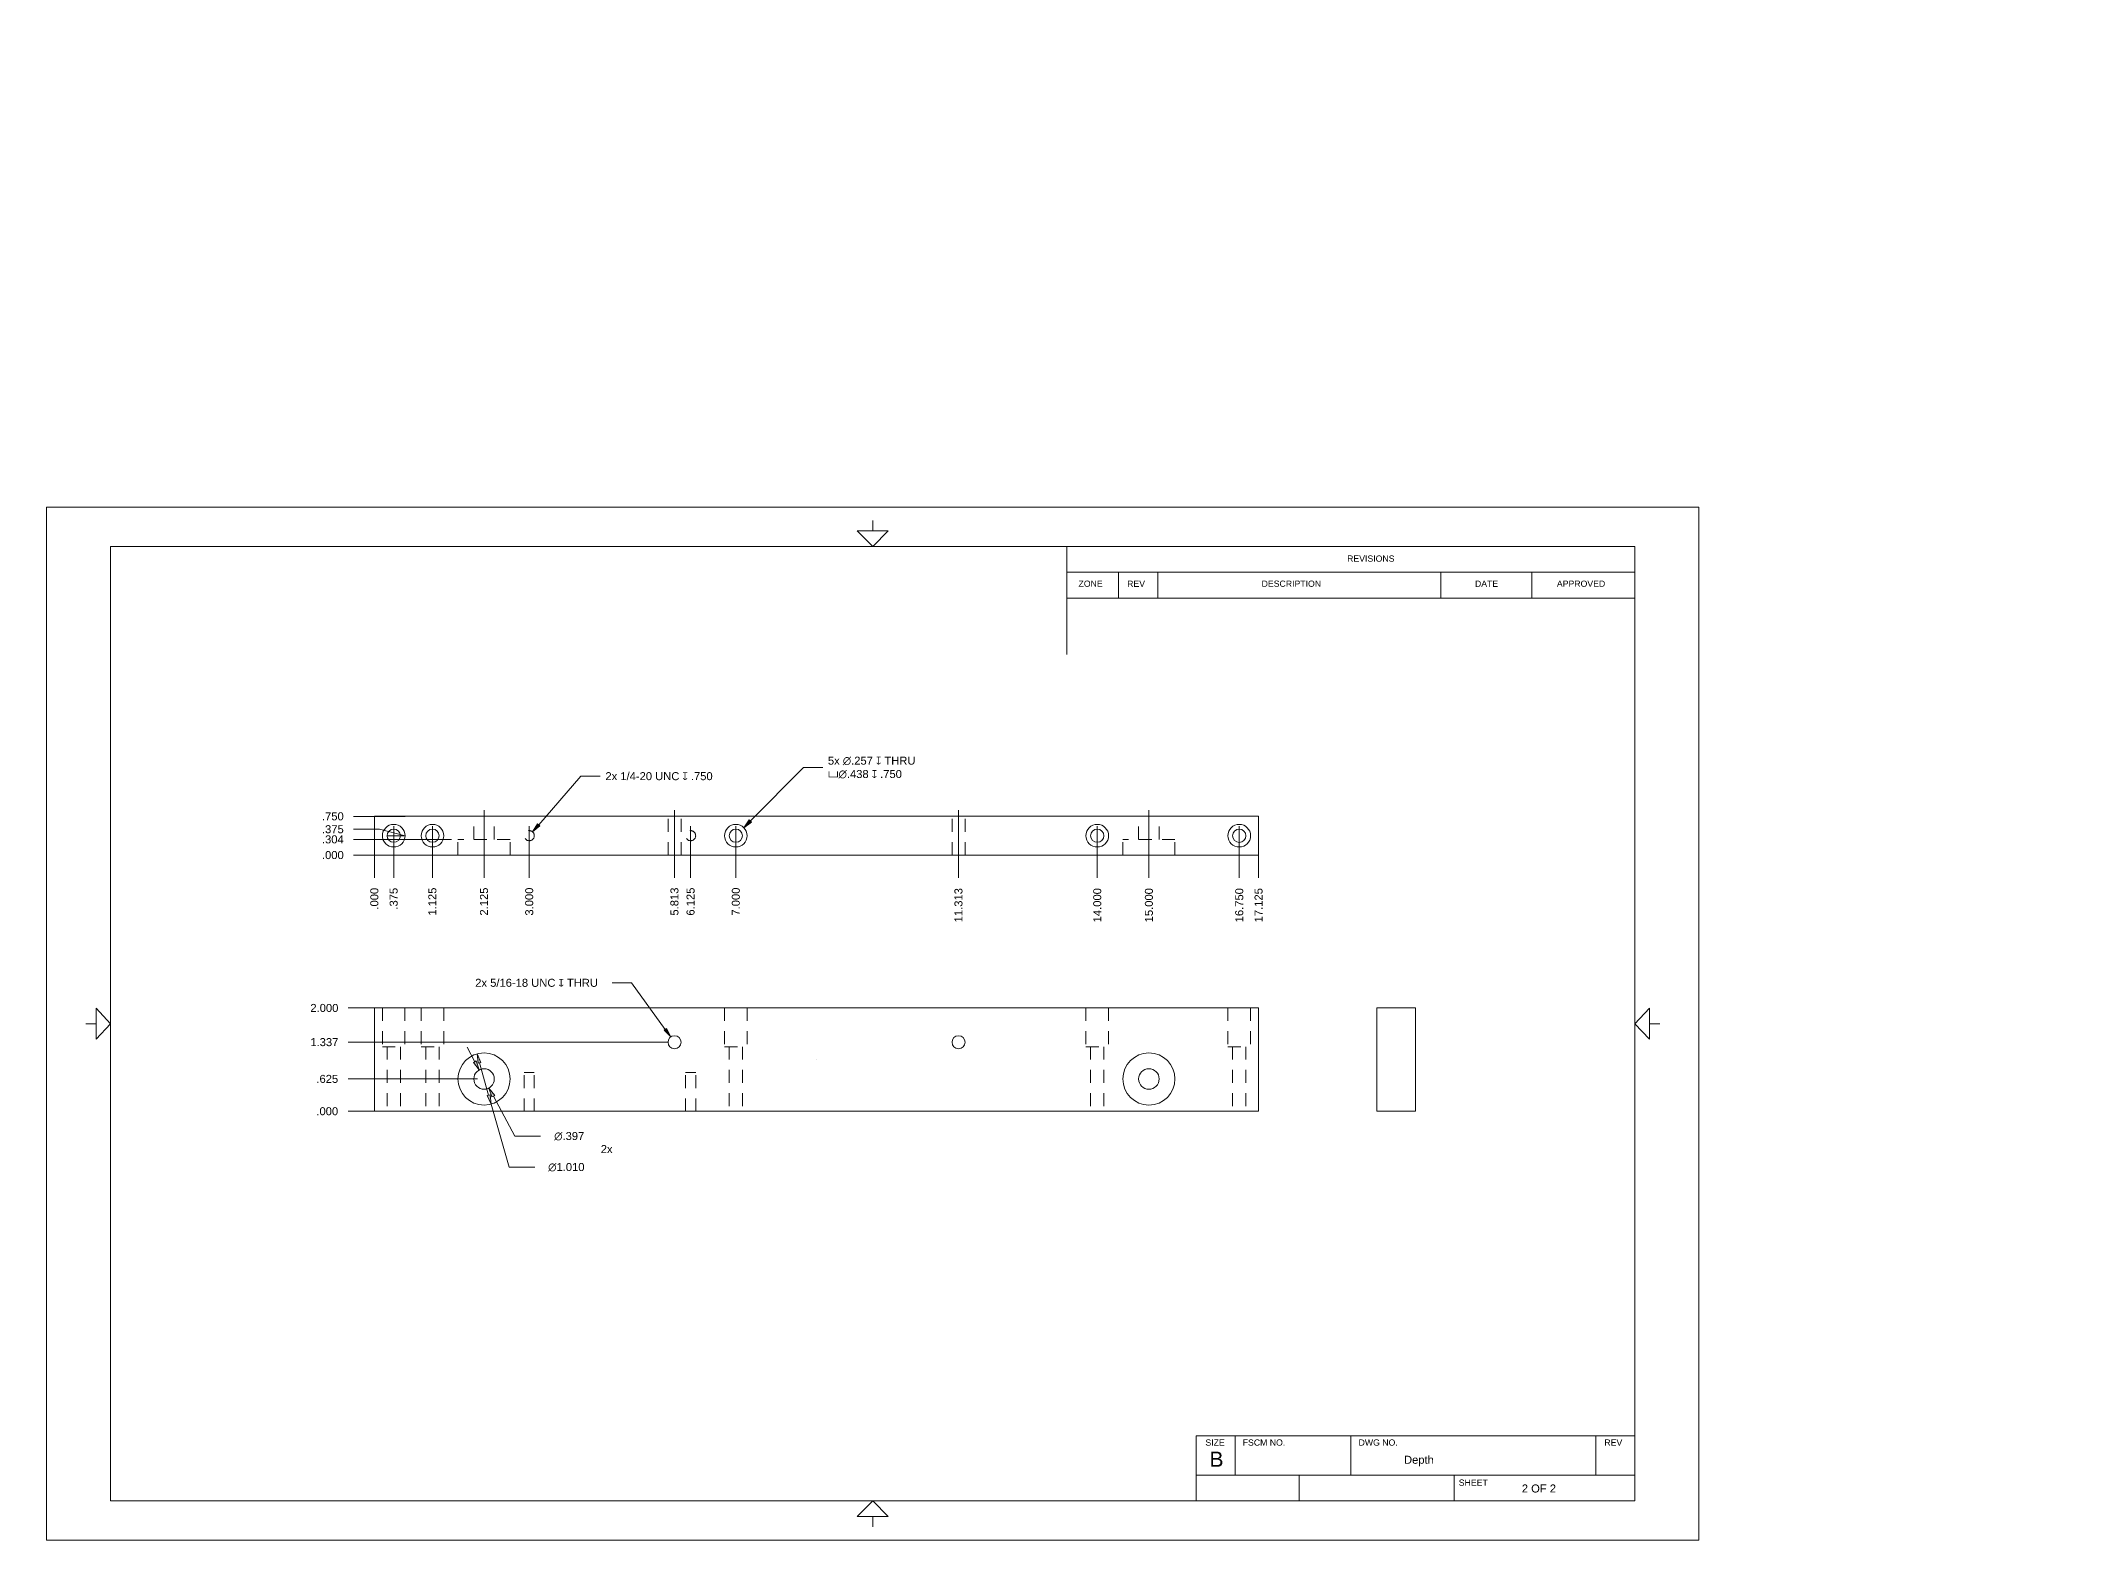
# Model space of a CAD drawing. Header units: inches. Extents: x 0.4 to 20.2, y 0.5 to 15.
import ezdxf

# ---------------------------------------------------------------- set-up
doc = ezdxf.new("R2010")
doc.units = ezdxf.units.IN
doc.header["$MEASUREMENT"] = 0
doc.linetypes.add('HIDDEN2', pattern=[0.1875, 0.125, -0.0625])
for name, color, linetype, lineweight in [('CENTER', 204, 'Continuous', 0), ('CONTINUOUS', 7, 'Continuous', 0), ('DIMENSIONS', 7, 'Continuous', 0), ('HIDDEN', 253, 'HIDDEN2', 0), ('VISIBLE', 7, 'Continuous', 0)]:
    doc.layers.add(name, color=color, linetype=linetype, lineweight=lineweight)
doc.dimstyles.get("Standard").update_dxf_attribs({"dimtxt": 0.18, "dimasz": 0.18, "dimexe": 0.18, "dimexo": 0.0625, "dimgap": 0.09, "dimtad": 0, "dimtih": 1, "dimtoh": 1, "dimdec": 4, "dimzin": 0, "dimdsep": 46, "dimtxsty": 'Standard', "dimcen": 0.09, "dimadec": 0, "dimazin": 0, "dimtfac": 1, "dimtdec": 4, "dimtofl": 0, "dimtmove": 0, "dimatfit": 3, "dimfxl": 1, "dimtolj": 1, "dimtzin": 0, "dimarcsym": 0})

# ---------------------------------------------------------------- blocks, each defined once
blk = doc.blocks.new('D1')
h = blk.add_hatch(color=7)
h.paths.add_polyline_path([(4.795, 4.812), (4.805, 4.722), (4.766, 4.804)], flags=0)
h.paths.add_polyline_path([(4.678, 5.117), (4.668, 5.208), (4.706, 5.125)], flags=0)
at = {"layer": 'DIMENSIONS'}
for p, q in [((7.955, 5.152), (7.955, 5.152)), ((4.692, 5.121), (4.78, 4.808)), ((4.805, 4.722), (4.978, 4.11)), ((5.228, 4.11), (4.978, 4.11))]:
    blk.add_line(p, q, dxfattribs=at)
for points in [[(4.668, 5.208), (4.706, 5.125), (4.678, 5.117), (4.668, 5.208)], [(7.955, 5.152), (7.955, 5.152), (7.955, 5.152), (7.955, 5.152), (7.955, 5.152)], [(4.805, 4.722), (4.766, 4.804), (4.795, 4.812), (4.805, 4.722)]]:
    blk.add_lwpolyline(points, dxfattribs=at)
at = {"layer": 'DIMENSIONS', "attachment_point": 5}
for s, insert, char_height in [('{\\fAlibre Symbols|b0|i0|c0|p0;n}{\\fArial|b0|i0|c0|p0;1.010}{\\fMicrosoft Sans Serif|b0|i0|c0|p0;\\H0.9444444x;}', (5.533, 4.11), 0.077554), ('{\\fArial|b0|i0|c0|p0;}', (5.318, 4.11), 0.07755), ('{\\fArial|b0|i0|c0|p0;}', (5.533, 4.11), 0.07755), ('{\\fArial|b0|i0|c0|p0;}', (5.533, 4.11), 0.07755), ('{\\fArial|b0|i0|c0|p0;}', (5.749, 4.11), 0.07755)]:
    blk.add_mtext(s, dxfattribs=dict(at, insert=insert, char_height=char_height))
blk = doc.blocks.new('D2')
h = blk.add_hatch(color=7)
h.paths.add_polyline_path([(4.812, 4.791), (4.783, 4.877), (4.839, 4.805)], flags=0)
h.paths.add_polyline_path([(4.66, 5.139), (4.689, 5.052), (4.634, 5.124)], flags=0)
at = {"layer": 'DIMENSIONS'}
for p, q in [((4.647, 5.132), (4.571, 5.273)), ((7.955, 5.152), (7.955, 5.152)), ((4.826, 4.798), (5.033, 4.41)), ((5.283, 4.41), (5.033, 4.41))]:
    blk.add_line(p, q, dxfattribs=at)
for points in [[(4.689, 5.052), (4.634, 5.124), (4.66, 5.139), (4.689, 5.052)], [(7.955, 5.152), (7.955, 5.152), (7.955, 5.152), (7.955, 5.152), (7.955, 5.152)], [(4.783, 4.877), (4.839, 4.805), (4.812, 4.791), (4.783, 4.877)]]:
    blk.add_lwpolyline(points, dxfattribs=at)
at = {"layer": 'DIMENSIONS', "char_height": 0.07755, "attachment_point": 5}
for s, insert in [('{\\fArial|b0|i0|c0|p0;}', (5.374, 4.41)), ('{\\fAlibre Symbols|b0|i0|c0|p0;n}{\\fArial|b0|i0|c0|p0;.397}{\\fArial|b0|i0|c0|p0;}', (5.561, 4.41)), ('{\\fArial|b0|i0|c0|p0;}', (5.561, 4.41)), ('{\\fArial|b0|i0|c0|p0;}', (5.561, 4.41)), ('{\\fArial|b0|i0|c0|p0;}', (5.749, 4.41))]:
    blk.add_mtext(s, dxfattribs=dict(at, insert=insert))
blk = doc.blocks.new('D3')
at = {"layer": 'DIMENSIONS'}
for p, q in [((3.669, 4.652), (3.419, 4.652)), ((3.611, 4.652), (3.919, 4.652)), ((3.919, 4.652), (3.669, 4.652))]:
    blk.add_line(p, q, dxfattribs=at)
at = {"layer": 'DIMENSIONS', "char_height": 0.07755, "attachment_point": 5}
for s, insert in [('{\\fArial|b0|i0|c0|p0;}', (3.079, 4.652)), ('{\\fArial|b0|i0|c0|p0;.000}{\\fArial|b0|i0|c0|p0;}', (3.218, 4.652)), ('{\\fArial|b0|i0|c0|p0;}', (3.218, 4.652)), ('{\\fArial|b0|i0|c0|p0;}', (3.218, 4.652)), ('{\\fArial|b0|i0|c0|p0;}', (3.357, 4.652))]:
    blk.add_mtext(s, dxfattribs=dict(at, insert=insert))
blk = doc.blocks.new('D4')
at = {"layer": 'DIMENSIONS'}
for p, q in [((3.669, 4.965), (3.419, 4.965)), ((3.919, 4.965), (3.669, 4.965)), ((4.674, 4.965), (3.919, 4.965))]:
    blk.add_line(p, q, dxfattribs=at)
at = {"layer": 'DIMENSIONS', "char_height": 0.07755, "attachment_point": 5}
for s, insert in [('{\\fArial|b0|i0|c0|p0;}', (3.079, 4.965)), ('{\\fArial|b0|i0|c0|p0;.625}{\\fArial|b0|i0|c0|p0;}', (3.218, 4.965)), ('{\\fArial|b0|i0|c0|p0;}', (3.218, 4.965)), ('{\\fArial|b0|i0|c0|p0;}', (3.218, 4.965)), ('{\\fArial|b0|i0|c0|p0;}', (3.357, 4.965))]:
    blk.add_mtext(s, dxfattribs=dict(at, insert=insert))
blk = doc.blocks.new('D5')
at = {"layer": 'DIMENSIONS'}
for p, q in [((3.669, 5.321), (3.419, 5.321)), ((3.919, 5.321), (3.669, 5.321)), ((6.518, 5.321), (3.919, 5.321))]:
    blk.add_line(p, q, dxfattribs=at)
at = {"layer": 'DIMENSIONS', "char_height": 0.07755, "attachment_point": 5}
for s, insert in [('{\\fArial|b0|i0|c0|p0;1.337}{\\fArial|b0|i0|c0|p0;}', (3.19, 5.321)), ('{\\fArial|b0|i0|c0|p0;}', (3.023, 5.321)), ('{\\fArial|b0|i0|c0|p0;}', (3.19, 5.321)), ('{\\fArial|b0|i0|c0|p0;}', (3.19, 5.321)), ('{\\fArial|b0|i0|c0|p0;}', (3.357, 5.321))]:
    blk.add_mtext(s, dxfattribs=dict(at, insert=insert))
blk = doc.blocks.new('D6')
at = {"layer": 'DIMENSIONS'}
for p, q in [((3.669, 5.652), (3.419, 5.652)), ((3.611, 5.652), (3.919, 5.652)), ((3.919, 5.652), (3.669, 5.652))]:
    blk.add_line(p, q, dxfattribs=at)
at = {"layer": 'DIMENSIONS', "char_height": 0.07755, "attachment_point": 5}
for s, insert in [('{\\fArial|b0|i0|c0|p0;}', (3.023, 5.652)), ('{\\fArial|b0|i0|c0|p0;2.000}{\\fArial|b0|i0|c0|p0;}', (3.19, 5.652)), ('{\\fArial|b0|i0|c0|p0;}', (3.19, 5.652)), ('{\\fArial|b0|i0|c0|p0;}', (3.19, 5.652)), ('{\\fArial|b0|i0|c0|p0;}', (3.357, 5.652))]:
    blk.add_mtext(s, dxfattribs=dict(at, insert=insert))
blk = doc.blocks.new('D7')
at = {"layer": 'DIMENSIONS'}
for p, q in [((3.674, 7.445), (3.674, 7.411)), ((3.674, 7.411), (3.674, 7.161)), ((3.674, 7.161), (3.674, 6.911))]:
    blk.add_line(p, q, dxfattribs=at)
at = {"layer": 'DIMENSIONS', "char_height": 0.07755, "attachment_point": 5, "rotation": 90}
for s, insert in [('{\\fArial|b0|i0|c0|p0;.000}{\\fArial|b0|i0|c0|p0;}', (3.674, 6.71)), ('{\\fArial|b0|i0|c0|p0;}', (3.674, 6.848)), ('{\\fArial|b0|i0|c0|p0;}', (3.674, 6.71)), ('{\\fArial|b0|i0|c0|p0;}', (3.674, 6.71)), ('{\\fArial|b0|i0|c0|p0;}', (3.674, 6.571))]:
    blk.add_mtext(s, dxfattribs=dict(at, insert=insert))
blk = doc.blocks.new('D8')
at = {"layer": 'DIMENSIONS'}
for p, q in [((3.861, 7.257), (3.861, 7.411)), ((3.861, 7.411), (3.861, 7.161)), ((3.861, 7.161), (3.861, 6.911))]:
    blk.add_line(p, q, dxfattribs=at)
at = {"layer": 'DIMENSIONS', "char_height": 0.07755, "attachment_point": 5, "rotation": 90}
for s, insert in [('{\\fArial|b0|i0|c0|p0;.375}{\\fArial|b0|i0|c0|p0;}', (3.861, 6.71)), ('{\\fArial|b0|i0|c0|p0;}', (3.861, 6.848)), ('{\\fArial|b0|i0|c0|p0;}', (3.861, 6.71)), ('{\\fArial|b0|i0|c0|p0;}', (3.861, 6.71)), ('{\\fArial|b0|i0|c0|p0;}', (3.861, 6.571))]:
    blk.add_mtext(s, dxfattribs=dict(at, insert=insert))
blk = doc.blocks.new('D9')
at = {"layer": 'DIMENSIONS'}
for p, q in [((4.236, 7.257), (4.236, 7.411)), ((4.236, 7.411), (4.236, 7.161)), ((4.236, 7.161), (4.236, 6.911))]:
    blk.add_line(p, q, dxfattribs=at)
at = {"layer": 'DIMENSIONS', "char_height": 0.07755, "attachment_point": 5, "rotation": 90}
for s, insert in [('{\\fArial|b0|i0|c0|p0;1.125}{\\fArial|b0|i0|c0|p0;}', (4.236, 6.682)), ('{\\fArial|b0|i0|c0|p0;}', (4.236, 6.848)), ('{\\fArial|b0|i0|c0|p0;}', (4.236, 6.682)), ('{\\fArial|b0|i0|c0|p0;}', (4.236, 6.682)), ('{\\fArial|b0|i0|c0|p0;}', (4.236, 6.515))]:
    blk.add_mtext(s, dxfattribs=dict(at, insert=insert))
blk = doc.blocks.new('D10')
at = {"layer": 'DIMENSIONS'}
for p, q in [((5.174, 7.257), (5.174, 7.411)), ((5.174, 7.411), (5.174, 7.161)), ((5.174, 7.161), (5.174, 6.911))]:
    blk.add_line(p, q, dxfattribs=at)
at = {"layer": 'DIMENSIONS', "char_height": 0.07755, "attachment_point": 5, "rotation": 90}
for s, insert in [('{\\fArial|b0|i0|c0|p0;3.000}{\\fArial|b0|i0|c0|p0;}', (5.174, 6.682)), ('{\\fArial|b0|i0|c0|p0;}', (5.174, 6.848)), ('{\\fArial|b0|i0|c0|p0;}', (5.174, 6.682)), ('{\\fArial|b0|i0|c0|p0;}', (5.174, 6.682)), ('{\\fArial|b0|i0|c0|p0;}', (5.174, 6.515))]:
    blk.add_mtext(s, dxfattribs=dict(at, insert=insert))
blk = doc.blocks.new('D11')
at = {"layer": 'DIMENSIONS'}
for p, q in [((6.736, 7.257), (6.736, 7.411)), ((6.736, 7.411), (6.736, 7.161)), ((6.736, 7.161), (6.736, 6.911))]:
    blk.add_line(p, q, dxfattribs=at)
at = {"layer": 'DIMENSIONS', "char_height": 0.07755, "attachment_point": 5, "rotation": 90}
for s, insert in [('{\\fArial|b0|i0|c0|p0;6.125}{\\fArial|b0|i0|c0|p0;}', (6.736, 6.682)), ('{\\fArial|b0|i0|c0|p0;}', (6.736, 6.848)), ('{\\fArial|b0|i0|c0|p0;}', (6.736, 6.682)), ('{\\fArial|b0|i0|c0|p0;}', (6.736, 6.682)), ('{\\fArial|b0|i0|c0|p0;}', (6.736, 6.515))]:
    blk.add_mtext(s, dxfattribs=dict(at, insert=insert))
blk = doc.blocks.new('D12')
at = {"layer": 'DIMENSIONS'}
for p, q in [((7.174, 7.257), (7.174, 7.411)), ((7.174, 7.411), (7.174, 7.161)), ((7.174, 7.161), (7.174, 6.911))]:
    blk.add_line(p, q, dxfattribs=at)
at = {"layer": 'DIMENSIONS', "char_height": 0.07755, "attachment_point": 5, "rotation": 90}
for s, insert in [('{\\fArial|b0|i0|c0|p0;7.000}{\\fArial|b0|i0|c0|p0;}', (7.174, 6.682)), ('{\\fArial|b0|i0|c0|p0;}', (7.174, 6.848)), ('{\\fArial|b0|i0|c0|p0;}', (7.174, 6.682)), ('{\\fArial|b0|i0|c0|p0;}', (7.174, 6.682)), ('{\\fArial|b0|i0|c0|p0;}', (7.174, 6.515))]:
    blk.add_mtext(s, dxfattribs=dict(at, insert=insert))
blk = doc.blocks.new('D13')
at = {"layer": 'DIMENSIONS'}
for p, q in [((10.674, 7.257), (10.674, 7.411)), ((10.674, 7.411), (10.674, 7.161)), ((10.674, 7.161), (10.674, 6.911))]:
    blk.add_line(p, q, dxfattribs=at)
at = {"layer": 'DIMENSIONS', "char_height": 0.07755, "attachment_point": 5, "rotation": 90}
for s, insert in [('{\\fArial|b0|i0|c0|p0;14.000}{\\fArial|b0|i0|c0|p0;}', (10.674, 6.647)), ('{\\fArial|b0|i0|c0|p0;}', (10.674, 6.848)), ('{\\fArial|b0|i0|c0|p0;}', (10.674, 6.647)), ('{\\fArial|b0|i0|c0|p0;}', (10.674, 6.647)), ('{\\fArial|b0|i0|c0|p0;}', (10.674, 6.446))]:
    blk.add_mtext(s, dxfattribs=dict(at, insert=insert))
blk = doc.blocks.new('D14')
at = {"layer": 'DIMENSIONS'}
for p, q in [((12.049, 7.257), (12.049, 7.411)), ((12.049, 7.411), (12.049, 7.161)), ((12.049, 7.161), (12.049, 6.911))]:
    blk.add_line(p, q, dxfattribs=at)
at = {"layer": 'DIMENSIONS', "char_height": 0.07755, "attachment_point": 5, "rotation": 90}
for s, insert in [('{\\fArial|b0|i0|c0|p0;16.750}{\\fArial|b0|i0|c0|p0;}', (12.049, 6.647)), ('{\\fArial|b0|i0|c0|p0;}', (12.049, 6.848)), ('{\\fArial|b0|i0|c0|p0;}', (12.049, 6.647)), ('{\\fArial|b0|i0|c0|p0;}', (12.049, 6.647)), ('{\\fArial|b0|i0|c0|p0;}', (12.049, 6.446))]:
    blk.add_mtext(s, dxfattribs=dict(at, insert=insert))
blk = doc.blocks.new('D15')
at = {"layer": 'DIMENSIONS'}
for p, q in [((12.236, 7.445), (12.236, 7.411)), ((12.236, 7.411), (12.236, 7.161)), ((12.236, 7.161), (12.236, 6.911))]:
    blk.add_line(p, q, dxfattribs=at)
at = {"layer": 'DIMENSIONS', "char_height": 0.07755, "attachment_point": 5, "rotation": 90}
for s, insert in [('{\\fArial|b0|i0|c0|p0;17.125}{\\fArial|b0|i0|c0|p0;}', (12.236, 6.647)), ('{\\fArial|b0|i0|c0|p0;}', (12.236, 6.848)), ('{\\fArial|b0|i0|c0|p0;}', (12.236, 6.647)), ('{\\fArial|b0|i0|c0|p0;}', (12.236, 6.647)), ('{\\fArial|b0|i0|c0|p0;}', (12.236, 6.446))]:
    blk.add_mtext(s, dxfattribs=dict(at, insert=insert))
blk = doc.blocks.new('D16')
at = {"layer": 'DIMENSIONS'}
for p, q in [((4.736, 7.505), (4.736, 7.411)), ((4.736, 7.411), (4.736, 7.161)), ((4.736, 7.161), (4.736, 6.911))]:
    blk.add_line(p, q, dxfattribs=at)
at = {"layer": 'DIMENSIONS', "char_height": 0.07755, "attachment_point": 5, "rotation": 90}
for s, insert in [('{\\fArial|b0|i0|c0|p0;2.125}{\\fArial|b0|i0|c0|p0;}', (4.736, 6.682)), ('{\\fArial|b0|i0|c0|p0;}', (4.736, 6.848)), ('{\\fArial|b0|i0|c0|p0;}', (4.736, 6.682)), ('{\\fArial|b0|i0|c0|p0;}', (4.736, 6.682)), ('{\\fArial|b0|i0|c0|p0;}', (4.736, 6.515))]:
    blk.add_mtext(s, dxfattribs=dict(at, insert=insert))
blk = doc.blocks.new('D17')
at = {"layer": 'DIMENSIONS'}
for p, q in [((6.58, 7.505), (6.58, 7.411)), ((6.58, 7.411), (6.58, 7.161)), ((6.58, 7.161), (6.58, 6.911))]:
    blk.add_line(p, q, dxfattribs=at)
at = {"layer": 'DIMENSIONS', "char_height": 0.07755, "attachment_point": 5, "rotation": 90}
for s, insert in [('{\\fArial|b0|i0|c0|p0;5.813}{\\fArial|b0|i0|c0|p0;}', (6.58, 6.682)), ('{\\fArial|b0|i0|c0|p0;}', (6.58, 6.848)), ('{\\fArial|b0|i0|c0|p0;}', (6.58, 6.682)), ('{\\fArial|b0|i0|c0|p0;}', (6.58, 6.682)), ('{\\fArial|b0|i0|c0|p0;}', (6.58, 6.515))]:
    blk.add_mtext(s, dxfattribs=dict(at, insert=insert))
blk = doc.blocks.new('D18')
at = {"layer": 'DIMENSIONS'}
for p, q in [((9.33, 7.505), (9.33, 7.411)), ((9.33, 7.411), (9.33, 7.161)), ((9.33, 7.161), (9.33, 6.911))]:
    blk.add_line(p, q, dxfattribs=at)
at = {"layer": 'DIMENSIONS', "char_height": 0.07755, "attachment_point": 5, "rotation": 90}
for s, insert in [('{\\fArial|b0|i0|c0|p0;11.313}{\\fArial|b0|i0|c0|p0;}', (9.33, 6.647)), ('{\\fArial|b0|i0|c0|p0;}', (9.33, 6.848)), ('{\\fArial|b0|i0|c0|p0;}', (9.33, 6.647)), ('{\\fArial|b0|i0|c0|p0;}', (9.33, 6.647)), ('{\\fArial|b0|i0|c0|p0;}', (9.33, 6.446))]:
    blk.add_mtext(s, dxfattribs=dict(at, insert=insert))
blk = doc.blocks.new('D19')
at = {"layer": 'DIMENSIONS'}
for p, q in [((11.174, 7.505), (11.174, 7.411)), ((11.174, 7.411), (11.174, 7.161)), ((11.174, 7.161), (11.174, 6.911))]:
    blk.add_line(p, q, dxfattribs=at)
at = {"layer": 'DIMENSIONS', "char_height": 0.07755, "attachment_point": 5, "rotation": 90}
for s, insert in [('{\\fArial|b0|i0|c0|p0;15.000}{\\fArial|b0|i0|c0|p0;}', (11.174, 6.647)), ('{\\fArial|b0|i0|c0|p0;}', (11.174, 6.848)), ('{\\fArial|b0|i0|c0|p0;}', (11.174, 6.647)), ('{\\fArial|b0|i0|c0|p0;}', (11.174, 6.647)), ('{\\fArial|b0|i0|c0|p0;}', (11.174, 6.446))]:
    blk.add_mtext(s, dxfattribs=dict(at, insert=insert))
blk = doc.blocks.new('D20')
at = {"layer": 'DIMENSIONS'}
for p, q in [((3.723, 7.132), (3.473, 7.132)), ((3.611, 7.132), (3.973, 7.132)), ((3.973, 7.132), (3.723, 7.132))]:
    blk.add_line(p, q, dxfattribs=at)
at = {"layer": 'DIMENSIONS', "char_height": 0.07755, "attachment_point": 5}
for s, insert in [('{\\fArial|b0|i0|c0|p0;}', (3.133, 7.132)), ('{\\fArial|b0|i0|c0|p0;.000}{\\fArial|b0|i0|c0|p0;}', (3.272, 7.132)), ('{\\fArial|b0|i0|c0|p0;}', (3.272, 7.132)), ('{\\fArial|b0|i0|c0|p0;}', (3.272, 7.132)), ('{\\fArial|b0|i0|c0|p0;}', (3.411, 7.132))]:
    blk.add_mtext(s, dxfattribs=dict(at, insert=insert))
blk = doc.blocks.new('D21')
at = {"layer": 'DIMENSIONS'}
for p, q in [((3.723, 7.382), (3.473, 7.382)), ((3.973, 7.32), (3.723, 7.382)), ((3.799, 7.32), (3.973, 7.32))]:
    blk.add_line(p, q, dxfattribs=at)
at = {"layer": 'DIMENSIONS', "char_height": 0.07755, "attachment_point": 5}
for s, insert in [('{\\fArial|b0|i0|c0|p0;}', (3.133, 7.382)), ('{\\fArial|b0|i0|c0|p0;.375}{\\fArial|b0|i0|c0|p0;}', (3.272, 7.382)), ('{\\fArial|b0|i0|c0|p0;}', (3.272, 7.382)), ('{\\fArial|b0|i0|c0|p0;}', (3.272, 7.382)), ('{\\fArial|b0|i0|c0|p0;}', (3.411, 7.382))]:
    blk.add_mtext(s, dxfattribs=dict(at, insert=insert))
blk = doc.blocks.new('D22')
at = {"layer": 'DIMENSIONS'}
for p, q in [((3.723, 7.507), (3.473, 7.507)), ((3.611, 7.507), (3.973, 7.507)), ((3.973, 7.507), (3.723, 7.507))]:
    blk.add_line(p, q, dxfattribs=at)
at = {"layer": 'DIMENSIONS', "char_height": 0.07755, "attachment_point": 5}
for s, insert in [('{\\fArial|b0|i0|c0|p0;}', (3.133, 7.507)), ('{\\fArial|b0|i0|c0|p0;.750}{\\fArial|b0|i0|c0|p0;}', (3.272, 7.507)), ('{\\fArial|b0|i0|c0|p0;}', (3.272, 7.507)), ('{\\fArial|b0|i0|c0|p0;}', (3.272, 7.507)), ('{\\fArial|b0|i0|c0|p0;}', (3.411, 7.507))]:
    blk.add_mtext(s, dxfattribs=dict(at, insert=insert))
blk = doc.blocks.new('D23')
at = {"layer": 'DIMENSIONS'}
for p, q in [((3.723, 7.284), (3.473, 7.284)), ((3.973, 7.284), (3.723, 7.284)), ((4.421, 7.284), (3.973, 7.284))]:
    blk.add_line(p, q, dxfattribs=at)
at = {"layer": 'DIMENSIONS', "char_height": 0.07755, "attachment_point": 5}
for s, insert in [('{\\fArial|b0|i0|c0|p0;.304}{\\fArial|b0|i0|c0|p0;}', (3.272, 7.284)), ('{\\fArial|b0|i0|c0|p0;}', (3.133, 7.284)), ('{\\fArial|b0|i0|c0|p0;}', (3.272, 7.284)), ('{\\fArial|b0|i0|c0|p0;}', (3.272, 7.284)), ('{\\fArial|b0|i0|c0|p0;}', (3.411, 7.284))]:
    blk.add_mtext(s, dxfattribs=dict(at, insert=insert))
blk = doc.blocks.new('BLOCK9')
at = {"layer": 'CONTINUOUS'}
for p, q in [((16.5, 10.5), (0.5, 10.5)), ((0.5, 10.5), (0.5, 0.5)), ((16.5, 0.5), (16.5, 10.5)), ((8.5, 10.37), (8.5, 10.27)), ((15.88, 10.12), (1.12, 10.12)), ((1.12, 10.12), (1.12, 0.88)), ((10.38, 10.12), (10.38, 9.073)), ((15.88, 0.88), (15.88, 10.12)), ((10.38, 9.87), (15.88, 9.87)), ((10.88, 9.62), (10.88, 9.87)), ((11.26, 9.62), (11.26, 9.87)), ((14, 9.62), (14, 9.87)), ((14.88, 9.62), (14.88, 9.87)), ((10.38, 9.62), (15.88, 9.62)), ((0.88, 5.5), (0.98, 5.5)), ((16.12, 5.5), (16.02, 5.5)), ((11.63, 1.51), (15.88, 1.51)), ((11.63, 0.88), (11.63, 1.51)), ((12.01, 1.13), (12.01, 1.51)), ((13.13, 1.13), (13.13, 1.51)), ((15.5, 1.13), (15.5, 1.51)), ((11.63, 1.13), (15.88, 1.13)), ((12.63, 0.88), (12.63, 1.13)), ((14.13, 0.88), (14.13, 1.13)), ((1.12, 0.88), (15.88, 0.88)), ((8.5, 0.63), (8.5, 0.73)), ((0.5, 0.5), (16.5, 0.5))]:
    blk.add_line(p, q, dxfattribs=at)
for points in [[(8.35, 10.27), (8.65, 10.27), (8.5, 10.12), (8.5, 10.12), (8.35, 10.27)], [(0.98, 5.35), (0.98, 5.65), (1.12, 5.5), (1.12, 5.5), (0.98, 5.35)], [(16.02, 5.35), (16.02, 5.65), (15.88, 5.5), (15.88, 5.5), (16.02, 5.35)], [(8.35, 0.73), (8.65, 0.73), (8.5, 0.88), (8.5, 0.88), (8.35, 0.73)]]:
    blk.add_lwpolyline(points, dxfattribs=at)
for s, insert, char_height, attachment_point in [('{\\fArial|b0|i0|c0|p0;\\C7;REVISIONS}{\\fArial|b0|i0|c0|p0;\\C7;}', (13.093, 10.002), 0.06032, 4), ('{\\fArial|b0|i0|c0|p0;\\C7;ZONE}{\\fArial|b0|i0|c0|p0;\\C7;}', (10.492, 9.759), 0.06032, 4), ('{\\fArial|b0|i0|c0|p0;\\C7;REV}{\\fArial|b0|i0|c0|p0;\\C7;}', (10.963, 9.759), 0.06032, 4), ('{\\fArial|b0|i0|c0|p0;\\C7;DESCRIPTION}{\\fArial|b0|i0|c0|p0;\\C7;}', (12.265, 9.759), 0.06032, 4), ('{\\fArial|b0|i0|c0|p0;\\C7;DATE}{\\fArial|b0|i0|c0|p0;\\C7;}', (14.331, 9.759), 0.06032, 4), ('{\\fArial|b0|i0|c0|p0;\\C7;APPROVED}{\\fArial|b0|i0|c0|p0;\\C7;}', (15.124, 9.759), 0.06032, 4), ('{\\fArial|b0|i0|c0|p0;\\C7;SIZE}{\\fArial|b0|i0|c0|p0;\\C7;}', (11.721, 1.445), 0.06032, 4), ('{\\fArial|b0|i0|c0|p0;\\C7;FSCM NO.}{\\fArial|b0|i0|c0|p0;\\C7;}', (12.082, 1.445), 0.06032, 4), ('{\\fArial|b0|i0|c0|p0;\\C7;DWG NO.}{\\fArial|b0|i0|c0|p0;\\C7;}', (13.204, 1.445), 0.06032, 4), ('{\\fArial|b0|i0|c0|p0;\\C7;REV}{\\fArial|b0|i0|c0|p0;\\C7;}', (15.584, 1.445), 0.06032, 4), ('{\\fArial|b0|i0|c0|p0;\\C7;B}{\\fArial|b0|i0|c0|p0;\\C7;}', (11.76, 1.284), 0.14649, 4), ('{\\fArial|b0|i0|c0|p0;\\C7;Depth}{\\fArial|b0|i0|c0|p0;\\C7;}', (13.644, 1.267), 0.07755, 4), ('{\\fArial|b0|i0|c0|p0;\\C7;SHEET}{\\fArial|b0|i0|c0|p0;\\C7;}', (14.174, 1.057), 0.06032, 4), ('{\\fArial|b0|i0|c0|p0;\\C7;2 OF 2}{\\fArial|b0|i0|c0|p0;\\C7;}', (14.95, 1), 0.07755, 5), ('{\\fArial|b0|i0|c0|p0;\\C7;}', (0.444, 0.59), 0.18096, 4)]:
    blk.add_mtext(s, dxfattribs=dict(at, insert=insert, char_height=char_height, attachment_point=attachment_point))

msp = doc.modelspace()

# ---------------------------------------------------------------- hatches: boundary and pattern name
for points in [[(5.2763, 7.415), (5.2059, 7.3569), (5.2537, 7.4347)], [(7.325, 7.4508), (7.2509, 7.3975), (7.3037, 7.4719)], [(6.5028, 5.4536), (6.5434, 5.3719), (6.4785, 5.436)]]:
    msp.add_hatch(color=7).paths.add_polyline_path(points, flags=0)

# ---------------------------------------------------------------- linework, layer by layer
at = {"layer": 'CENTER'}
for p, q in [((4.7363, 7.4409), (4.7363, 7.5674)), ((6.5803, 7.3649), (6.5803, 7.5674)), ((9.3303, 7.3649), (9.3303, 7.5674)), ((11.1738, 7.4409), (11.1738, 7.5674)), ((4.7363, 7.3809), (4.7363, 7.4109)), ((4.7363, 7.3509), (4.7363, 7.2244)), ((6.5803, 7.3049), (6.5803, 7.3349)), ((9.3303, 7.3049), (9.3303, 7.3349)), ((11.1738, 7.3809), (11.1738, 7.4109)), ((11.1738, 7.3509), (11.1738, 7.2244)), ((6.5803, 7.2749), (6.5803, 7.0724)), ((9.3303, 7.2749), (9.3303, 7.0724))]:
    msp.add_line(p, q, dxfattribs=at)
at = {"layer": 'CONTINUOUS'}
for p, q in [((7.3143, 7.4614), (7.8288, 7.9791)), ((7.8288, 7.9791), (8.0163, 7.9791)), ((5.265, 7.4248), (5.6744, 7.8957)), ((5.6744, 7.8957), (5.8619, 7.8957)), ((5.265, 7.4248), (5.265, 7.4248)), ((7.3143, 7.4614), (7.3143, 7.4614)), ((6.1652, 5.8954), (5.9777, 5.8954)), ((6.4907, 5.4448), (6.1652, 5.8954)), ((6.4907, 5.4448), (6.4907, 5.4448))]:
    msp.add_line(p, q, dxfattribs=at)
for points in [[(5.2059, 7.3569), (5.2537, 7.4347), (5.2763, 7.415), (5.2059, 7.3569)], [(7.2509, 7.3975), (7.3037, 7.4719), (7.325, 7.4508), (7.2509, 7.3975)], [(6.5434, 5.3719), (6.4785, 5.436), (6.5028, 5.4536), (6.5434, 5.3719)]]:
    msp.add_lwpolyline(points, dxfattribs=at)
at = {"layer": 'HIDDEN'}
for p, q in [((4.637, 7.2844), (4.637, 7.5074)), ((4.8355, 7.2844), (4.8355, 7.5074)), ((6.5173, 7.1324), (6.5173, 7.5074)), ((6.6433, 7.1324), (6.6433, 7.5074)), ((9.2673, 7.1324), (9.2673, 7.5074)), ((9.3933, 7.1324), (9.3933, 7.5074)), ((11.0745, 7.2844), (11.0745, 7.5074)), ((11.273, 7.2844), (11.273, 7.5074)), ((4.9888, 7.2844), (4.4838, 7.2844)), ((4.4838, 7.1324), (4.4838, 7.2844)), ((4.9888, 7.1324), (4.9888, 7.2844)), ((11.4263, 7.2844), (10.9213, 7.2844)), ((10.9213, 7.1324), (10.9213, 7.2844)), ((11.4263, 7.1324), (11.4263, 7.2844)), ((3.7519, 5.6523), (3.7519, 5.2773)), ((3.9706, 5.6523), (3.9706, 5.2773)), ((4.1269, 5.6523), (4.1269, 5.2773)), ((4.3456, 5.6523), (4.3456, 5.2773)), ((7.0644, 5.6523), (7.0644, 5.2773)), ((7.2831, 5.6523), (7.2831, 5.2773)), ((10.5644, 5.6523), (10.5644, 5.2773)), ((10.7831, 5.6523), (10.7831, 5.2773)), ((11.9394, 5.6523), (11.9394, 5.2773)), ((12.1581, 5.6523), (12.1581, 5.2773)), ((3.7519, 5.2773), (3.9706, 5.2773)), ((3.797, 5.2773), (3.797, 4.6523)), ((3.9255, 5.2773), (3.9255, 4.6523)), ((4.1269, 5.2773), (4.3456, 5.2773)), ((4.172, 5.2773), (4.172, 4.6523)), ((4.3005, 5.2773), (4.3005, 4.6523)), ((7.0644, 5.2773), (7.2831, 5.2773)), ((7.1095, 5.2773), (7.1095, 4.6523)), ((7.238, 5.2773), (7.238, 4.6523)), ((10.5644, 5.2773), (10.7831, 5.2773)), ((10.6095, 5.2773), (10.6095, 4.6523)), ((10.738, 5.2773), (10.738, 4.6523)), ((11.9394, 5.2773), (12.1581, 5.2773)), ((11.9845, 5.2773), (11.9845, 4.6523)), ((12.113, 5.2773), (12.113, 4.6523)), ((5.1738, 5.0273), (5.1248, 5.0273)), ((5.1248, 4.6523), (5.1248, 5.0273)), ((5.2228, 5.0273), (5.1738, 5.0273)), ((5.2228, 4.6523), (5.2228, 5.0273)), ((6.7363, 5.0273), (6.6873, 5.0273)), ((6.6873, 4.6523), (6.6873, 5.0273)), ((6.7853, 5.0273), (6.7363, 5.0273)), ((6.7853, 4.6523), (6.7853, 5.0273))]:
    msp.add_line(p, q, dxfattribs=at)
for centre in [(5.1738, 7.3199), (6.7363, 7.3199)]:
    msp.add_circle(centre, 0.049, dxfattribs=at)
at = {"layer": 'VISIBLE'}
for p, q in [((12.2363, 7.5074), (3.6738, 7.5074)), ((3.6738, 7.5074), (3.6738, 7.1324)), ((12.2363, 7.5074), (12.2363, 7.1324)), ((3.6738, 7.1324), (12.2363, 7.1324)), ((3.6738, 5.6523), (12.2363, 5.6523)), ((3.6738, 4.6523), (3.6738, 5.6523)), ((12.2363, 5.6523), (12.2363, 4.6523)), ((13.7558, 5.6523), (13.3808, 5.6523)), ((13.3808, 5.6523), (13.3808, 4.6523)), ((13.7558, 4.6523), (13.7558, 5.6523)), ((12.2363, 4.6523), (3.6738, 4.6523)), ((13.7558, 4.6523), (13.3808, 4.6523))]:
    msp.add_line(p, q, dxfattribs=at)
for centre, radius in [((3.8613, 7.3199), 0.1094), ((3.8613, 7.3199), 0.0642), ((4.2363, 7.3199), 0.1094), ((4.2363, 7.3199), 0.0642), ((7.1738, 7.3199), 0.1094), ((7.1738, 7.3199), 0.0642), ((10.6738, 7.3199), 0.1094), ((10.6738, 7.3199), 0.0642), ((12.0488, 7.3199), 0.1094), ((12.0488, 7.3199), 0.0643), ((6.5803, 5.3208), 0.063), ((9.3303, 5.3208), 0.063), ((4.7363, 4.9648), 0.2525), ((11.1738, 4.9648), 0.2525), ((4.7363, 4.9648), 0.0992), ((11.1738, 4.9648), 0.0993)]:
    msp.add_circle(centre, radius, dxfattribs=at)

# ---------------------------------------------------------------- block references
at = {"layer": 'CONTINUOUS'}
msp.add_blockref('BLOCK9', (0, 0), dxfattribs=at)

# ---------------------------------------------------------------- texts
for s, insert, char_height, attachment_point in [('{\\fArial|b0|i0|c0|p0;\\C7;2x 1/4-20 UNC }{\\fAlibre Symbols|b0|i0|c0|p0;\\C7;x}{\\fArial|b0|i0|c0|p0;\\C7; .750}{\\fArial|b0|i0|c0|p0;\\C7;}', (5.9111, 7.8957), 0.0775537, 4), ('{\\fArial|b0|i0|c0|p0;\\C7;5x }{\\fAlibre Symbols|b0|i0|c0|p0;\\C7;n}{\\fArial|b0|i0|c0|p0;\\C7;.257 }{\\fAlibre Symbols|b0|i0|c0|p0;\\C7;x}{\\fArial|b0|i0|c0|p0;\\C7; THRU}{\\fArial|b0|i0|c0|p0;\\C7;\\P}{\\fAlibre Symbols|b0|i0|c0|p0;\\C7;vn}{\\fArial|b0|i0|c0|p0;\\C7;.438 }{\\fAlibre Symbols|b0|i0|c0|p0;\\C7;x}{\\fArial|b0|i0|c0|p0;\\C7; .750}{\\fArial|b0|i0|c0|p0;\\C7;}', (8.0655, 7.9791), 0.0775537, 4), ('{\\fArial|b0|i0|c0|p0;\\C7;2x 5/16-18 UNC }{\\fAlibre Symbols|b0|i0|c0|p0;\\C7;x}{\\fArial|b0|i0|c0|p0;\\C7; THRU}{\\fArial|b0|i0|c0|p0;\\C7;}', (4.6508, 5.8954), 0.0775537, 4), ('{\\fArial|b0|i0|c0|p0;\\C7;2x}{\\fArial|b0|i0|c0|p0;\\C7;}', (5.866, 4.3252), 0.077554, 1)]:
    msp.add_mtext(s, dxfattribs=dict(at, insert=insert, char_height=char_height, attachment_point=attachment_point))

# ---------------------------------------------------------------- dimensions: what is measured, and where the dimension line sits
at = {"layer": 'DIMENSIONS'}
for feature_location, offset, origin, picture, middle, turn in [((3.6738, 7.5074), (7.5532, 7.5074), (3.6738, 7.1324), 'D22', (11.227, 15.0149), 360), ((3.8612695867, 7.319935992), (7.3657344758, 7.569935992), (3.6737695867, 7.132435992), 'D21', (11.2270040625, 14.889871984), 360), ((4.4838, 7.2844), (6.7432, 7.5074), (3.6738, 7.1324), 'D23', (11.227, 14.7919), 360), ((3.6737695867, 7.132435992), (7.5532342881, 7.507435992), (3.6737695867, 7.132435992), 'D20', (11.2270038747, 14.639871984), 360), ((3.6737695867, 7.507435992), (7.9550195867, 6.7095182106), (3.6737695867, 7.507435992), 'D7', (11.6287891733, 14.2169542026), 90), ((3.8612695867, 7.319935992), (7.9550195867, 6.8970183984), (3.6737695867, 7.507435992), 'D8', (11.8162891733, 14.2169543904), 90), ((4.2362695867, 7.319935992), (7.9550195867, 6.8692405689), (3.6737695867, 7.507435992), 'D9', (12.1912891733, 14.1891765609), 90), ((5.1737695867, 7.319935992), (7.9550195867, 6.8692405689), (3.6737695867, 7.507435992), 'D10', (13.1287891733, 14.1891765609), 90), ((6.7362695867, 7.319935992), (7.9550195867, 6.8692405219), (3.6737695867, 7.507435992), 'D11', (14.6912891733, 14.1891765139), 90), ((7.1737695867, 7.319935992), (7.9550195867, 6.8692405219), (3.6737695867, 7.507435992), 'D12', (15.1287891733, 14.1891765139), 90), ((4.7363, 7.5674), (7.955, 6.6217), (3.6738, 7.5074), 'D16', (12.6913, 14.1892), 90), ((6.5803, 7.5674), (7.955, 6.6217), (3.6738, 7.5074), 'D17', (14.5353, 14.1892), 90), ((10.6737695867, 7.319935992), (7.9550195867, 6.834518282), (3.6737695867, 7.507435992), 'D13', (18.6287891733, 14.154454274), 90), ((12.0487695867, 7.319935992), (7.9550195867, 6.8345183758), (3.6737695867, 7.507435992), 'D14', (20.0037891733, 14.1544543678), 90), ((12.2362695867, 7.507435992), (7.9550195867, 6.6470183758), (3.6737695867, 7.507435992), 'D15', (20.1912891733, 14.1544543678), 90), ((9.3303, 7.5674), (7.955, 6.587), (3.6738, 7.5074), 'D18', (17.2853, 14.1545), 90), ((11.1738, 7.5674), (7.955, 6.587), (3.6738, 7.5074), 'D19', (19.1288, 14.1545), 90), ((3.6738, 5.6523), (7.4711, 5.1523), (3.6738, 4.6523), 'D6', (11.1449, 10.8046), 360), ((6.5802695867, 5.3207828181), (4.5646452319, 5.1522828181), (3.6737695867, 4.6522828181), 'D5', (11.1449148186, 10.4730656362), 360), ((4.7362695867, 4.9647828181), (6.4364230051, 5.1522828181), (3.6737695867, 4.6522828181), 'D4', (11.1726925917, 10.1170656362), 360), ((3.6737695867, 4.6522828181), (7.4989229112, 5.1522828181), (3.6737695867, 4.6522828181), 'D3', (11.1726924979, 9.8045656362), 360)]:
    dim = msp.add_ordinate_dim(feature_location=feature_location, offset=offset, dtype=0, origin=origin, dimstyle='Standard', override={"dimtxt": 0.098408, "dimtad": 0, "dimdec": 3, "dimzin": 0, "dimse1": 0, "dimse2": 0, "dimsd1": 0, "dimsd2": 0, "dimadec": 3, "dimazin": 0, "dimtol": 0, "dimlim": 0, "dimtp": 0, "dimtm": 0, "dimtdec": 3}, dxfattribs=at)
    dim.commit()
    dim.dimension.update_dxf_attribs({"geometry": picture, "text_midpoint": middle, "text_rotation": turn})
for p1, p2, picture, middle in [((4.6888978116, 5.0519979397), (4.7836413617, 4.8775676965), 'D2', (13.5162282833, 9.5627201542)), ((4.6665, 5.2075), (4.806, 4.7221), 'D1', (13.4885, 9.2627))]:
    dim = msp.add_diameter_dim_2p(p1=p1, p2=p2, dimstyle='Standard', override={"dimtxt": 0.098408, "dimtad": 0, "dimdec": 3, "dimzin": 0, "dimse1": 0, "dimse2": 0, "dimsd1": 0, "dimsd2": 0, "dimadec": 3, "dimazin": 0, "dimtol": 0, "dimlim": 0, "dimtp": 0, "dimtm": 0, "dimtdec": 3}, dxfattribs=at)
    dim.commit()
    dim.dimension.update_dxf_attribs({"geometry": picture, "text_midpoint": middle})

doc.saveas('drawing.dxf')
